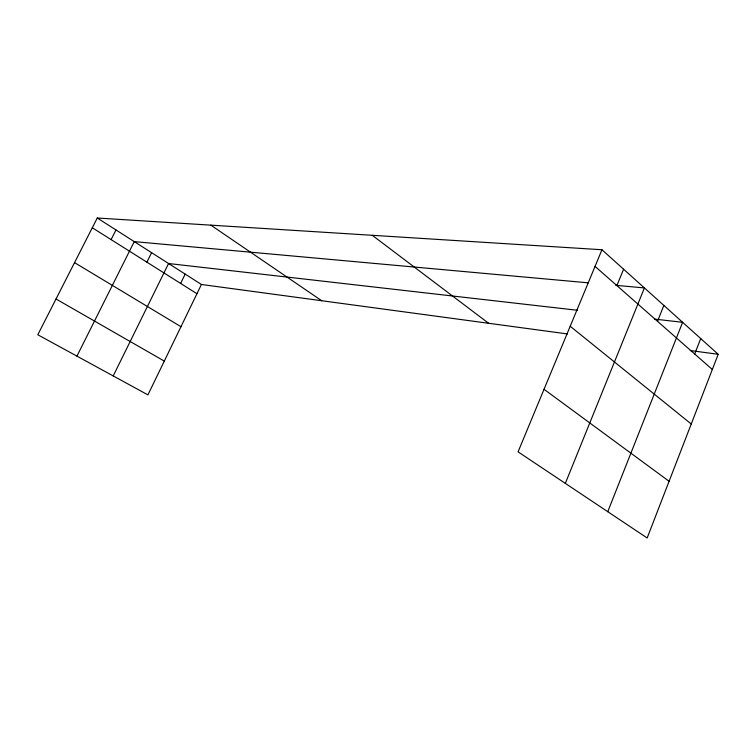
<?xml version="1.0" encoding="UTF-8"?>
<svg xmlns="http://www.w3.org/2000/svg" width="756" height="756" viewBox="0 0 756 756"><rect width="100%" height="100%" fill="white"/><g stroke="black" fill="none" stroke-linecap="round" stroke-linejoin="round"><path stroke-width="1.13" d="M601.956 249.745L718.2 354.299L647.164 537.988L518.068 451.842L601.956 249.745L97.269 218.011L37.8 334.766L147.93 394.878L201.427 284.483L567.529 333.944M694.698 353.997L700.727 338.584M607.758 511.689L682.621 322.302L654.488 319.089M657.522 321.309L663.862 305.433M565.327 483.377L644.414 287.932L615.8 285.333M616.887 285.588L623.596 269.212M180.627 283.434L185.173 274.116M113.22 375.93L168.569 263.523L577.612 310.291M146.891 262.171L151.597 252.693M76.942 356.133L134.256 241.618L588.338 282.839M111.094 239.614L115.98 229.956M690.266 350.529L718.2 354.299M56.02 298.998L164.307 361.094M74.551 262.625L180.968 326.705M92.298 227.764L196.947 293.715M97.269 218.011L201.427 284.483M210.867 225.156L321.744 300.746M544.037 389.293L669.098 481.279M372.273 235.305L488.622 323.284M570.204 326.252L691.249 424.003M595.048 266.395L712.322 369.495"/></g></svg>
